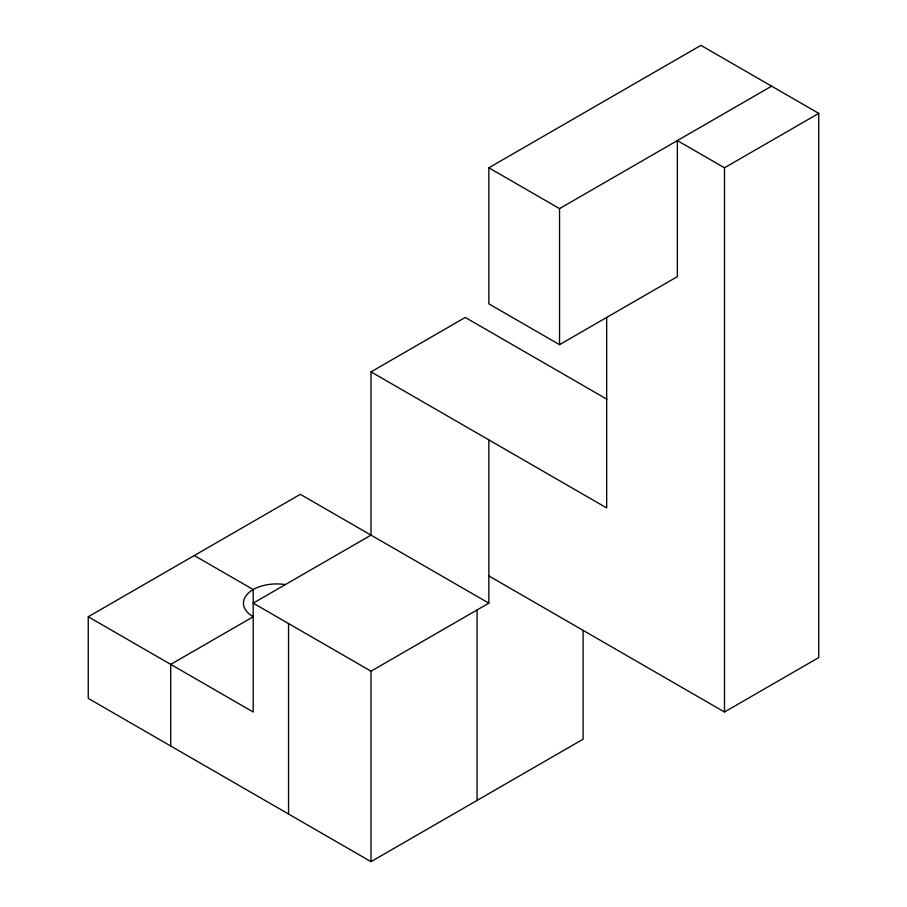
<?xml version="1.0" encoding="UTF-8"?>
<svg xmlns="http://www.w3.org/2000/svg" width="907" height="907" viewBox="0 0 907 907"><rect width="100%" height="100%" fill="white"/><g stroke="black" fill="none" stroke-linecap="round" stroke-linejoin="round"><path stroke-width="1.36" d="M818.749 113.375L724.489 167.795L677.359 140.585L677.359 276.635L559.54 344.66L488.85 303.845L488.85 167.795L700.93 45.35L818.749 113.375L818.749 657.575L724.489 711.995L488.85 575.945M488.85 167.795L559.54 208.61L771.619 86.165M488.85 439.895L488.85 603.155L371.02 671.18L253.2 603.155L371.02 535.13L371.02 371.87L465.28 317.45L606.885 399.205M583.099 630.365L583.099 739.205L371.02 861.65L88.251 698.39L88.251 616.76L300.33 494.315L488.85 603.155M371.02 371.87L606.67 507.92L606.67 317.586M194.291 555.538L253.2 589.55L253.2 711.995L88.251 616.76M724.489 167.795L724.489 711.995M559.54 208.61L559.54 344.66M477.059 609.957L477.059 800.428M371.02 671.18L371.02 861.65M288.551 623.562L288.551 814.033M170.731 746.008L170.731 664.378L253.2 616.76A33.321 19.24 0 0 1 247.906 593.541A33.321 19.24 0 0 1 285.388 584.573"/></g></svg>
